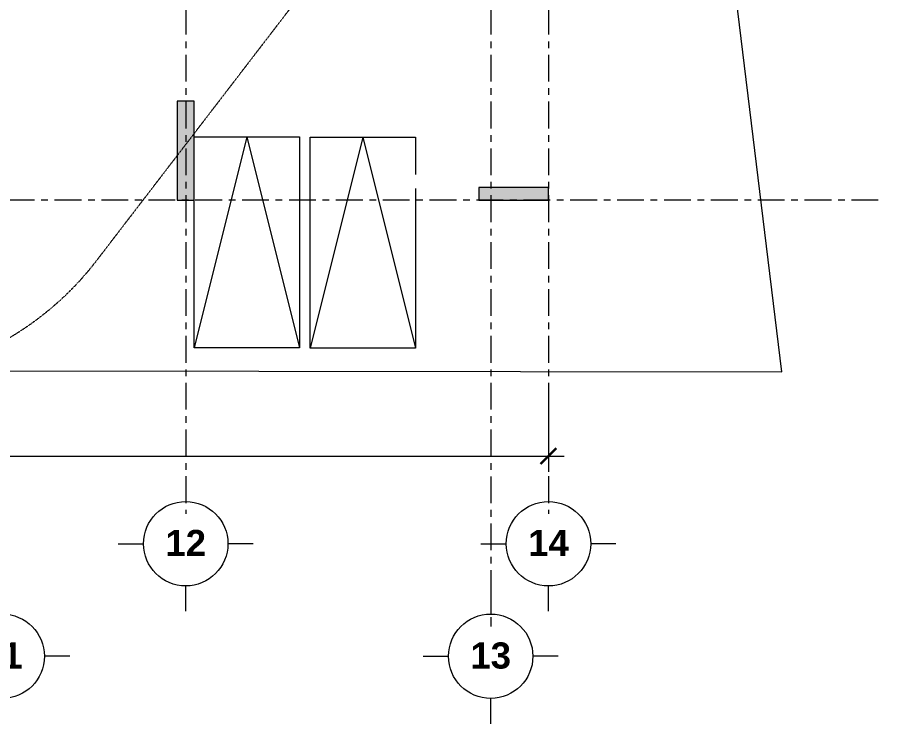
# Model space of a CAD drawing. Header units: millimetres. Extents: x -55734 to 162275, y -23881 to 125548.
# Drawn here: x 28407 to 48900, y -12412 to 4338 of the extents above; entities that cross this region are included whole.
import ezdxf
from ezdxf.xclip import XClip

# ---------------------------------------------------------------- set-up
doc = ezdxf.new("R2010")
doc.units = ezdxf.units.MM
doc.header["$XCLIPFRAME"] = 0
for name, pattern in [('gf$0$Dash', [6, 3, -3]), ('gf$0$Kume - Hidden Line', [2.2, 1.5, -0.7]), ('Grid Line', [22.224999999999994, 12.7, -3.174999999999999, 3.174999999999999, -3.174999999999999]), ('HIDDEN2', [4.7624999999999975, 3.174999999999999, -1.587499999999999]), ('PHANTOM', [63.50000000000001, 31.75, -6.35, 6.35, -6.35, 6.35, -6.35])]:
    doc.linetypes.add(name, pattern=pattern)
doc.layers.add('CGXD', color=5, linetype='HIDDEN2')
doc.layers.add('RD-AB', color=4, linetype='PHANTOM')
for name, color, linetype, lineweight in [('DIM', 1, 'Continuous', 5), ('gf$0$A-_DETA----_E', 8, 'Continuous', 9), ('gf$0$C-_CPRK----_E', 214, 'gf$0$Kume - Hidden Line', 9), ('KH', 6, 'Continuous', 5), ('NET CAT', 3, 'Continuous', 5), ('NET THAY 2', 55, 'Continuous', 5), ('NET-THAY', 2, 'Continuous', 9), ('TRUC', 225, 'Continuous', 5)]:
    doc.layers.add(name, color=color, linetype=linetype, lineweight=lineweight)
doc.styles.add('Arial_B', font='arialbd.ttf', dxfattribs={"height": 619.0476190476184})
doc.styles.add('TA1', font='arial.ttf')
doc.dimstyles.new('D_300_KTx3.0', dxfattribs={"dimtxt": 600, "dimasz": 375, "dimexe": 375, "dimexo": 375, "dimgap": 160, "dimtad": 1, "dimdec": 0, "dimzin": 9, "dimtxsty": 'TA1', "dimblk": 'ARCHTICK', "dimcen": 1, "dimdle": 375, "dimclrd": 256, "dimclre": 256, "dimclrt": 7, "dimadec": 0, "dimazin": 0, "dimtfac": 1, "dimtdec": 0, "dimtix": 1, "dimtmove": 1, "dimatfit": 3, "dimldrblk": 'ARCHTICK', "dimfxl": 1, "dimtolj": 1, "dimtzin": 0, "dimlwd": -1, "dimlwe": -1, "dimarcsym": 0})

# ---------------------------------------------------------------- blocks, each defined once
blk = doc.blocks.new('ALC1807-ASCENT PLAZA-KET CAU 1_rvt-1-MẶT BẰNG TẦNG 1')
at = {"layer": 'NET CAT'}
for points in [[(32600.5242504668, -0.06348203616553293), (32600.52425046682, 2349.936517963837), (32200.52425046682, 2349.936517963837), (32200.52425046681, -0.06348203616553293)], [(41000.52425046758, -0.06348203620018467), (41000.52425046758, 299.9365179638009), (39350.52425046758, 299.9365179638009), (39350.52425046758, -0.06348203620018467)]]:
    blk.add_hatch(color=7, dxfattribs=at).paths.add_polyline_path(points, flags=0)
at = {"layer": 'NET CAT', "color": 90, "lineweight": 13}
for p, q in [((32200.52425046678, 2349.936517963833), (32200.52425046677, -0.06348203616715722)), ((32600.52425046678, 2349.936517963831), (32200.52425046678, 2349.936517963833)), ((32600.52425046677, -0.06348203616864616), (32600.52425046678, 2349.936517963831)), ((41000.52425046753, 299.9365179638044), (39350.52425046753, 299.9365179638073)), ((39350.52425046753, 299.9365179638073), (39350.52425046753, -0.06348203619273995)), ((41000.52425046753, -0.06348203619566055), (41000.52425046753, 299.9365179638044)), ((32200.52425046677, -0.06348203616729257), (32600.52425046677, -0.06348203616864616)), ((39350.52425046753, -0.06348203619272956), (41000.52425046753, -0.06348203619566055))]:
    blk.add_line(p, q, dxfattribs=at)
blk = doc.blocks.new('gf$0$Car Parking_Parking - Car Lot-1154224-IDEA-1st Storey')
at = {"layer": 'gf$0$A-_DETA----_E'}
for p, q in [((1250.000000238401, -500.0000000000001), (2.383829112773128e-07, -5500.000000000002)), ((2.383828097585195e-07, -5500.000000000002), (2.383828097585195e-07, -500.0000000000001)), ((2.383828097585195e-07, -500.0000000000001), (2500.000000238381, -500.0000000000001)), ((1250.000000238401, -500.0000000000001), (2500.000000238381, -5500.000000000002)), ((2500.000000238381, -500.0000000000001), (2500.000000238381, -5500.000000000002)), ((2500.000000238381, -5500.000000000002), (2.383829112773128e-07, -5500.000000000002))]:
    blk.add_line(p, q, dxfattribs=at)
blk = doc.blocks.new('gf$0$Car Parking_Parking - Car Lot-V1-IDEA-1st Storey')
at = {"layer": 'gf$0$A-_DETA----_E'}
for p, q in [((1250.000000238401, -500.0000000000001), (2.383829112773128e-07, -5500.000000000002)), ((2.383828097585195e-07, -5500.000000000002), (2.383828097585195e-07, -500.0000000000001)), ((2.383828097585195e-07, -500.0000000000001), (2500.000000238381, -500.0000000000001)), ((1250.000000238401, -500.0000000000001), (2500.000000238381, -5500.000000000002)), ((2500.000000238381, -500.0000000000001), (2500.000000238381, -1384.249026354181)), ((2500.000000238381, -1714.249026354184), (2500.000000238381, -5500.000000000002)), ((2500.000000238381, -5500.000000000002), (2.383829112773128e-07, -5500.000000000002))]:
    blk.add_line(p, q, dxfattribs=at)
blk = doc.blocks.new('A$C56D52FB6')
at = {"layer": 'gf$0$A-_DETA----_E'}
for p, q in [((-49438.97152645472, -25477.87044377021), (-50940.13959060277, -13119.87443521016)), ((-100655.9369334307, -25402.25970969951), (-49438.97152645472, -25477.87044377022))]:
    blk.add_line(p, q, dxfattribs=at)
at = {"layer": 'gf$0$A-_DETA----_E', "color": 190, "linetype": 'gf$0$Dash'}
blk.add_line((-65656.40992343557, -22806.8486980636, -1.225264394974504e-06), (-59784.26764272042, -15159.02624808886, -4.360917785901266e-05), dxfattribs=at)
blk.add_arc((-71441.15482648078, -18406.47096532895, 0.0009420501408679682), 7268.190819182895, 269.9366868815929, 322.7501231472265, dxfattribs=at)
at = {"layer": 'gf$0$C-_CPRK----_E', "linetype": 'Continuous'}
for name, p in [('gf$0$Car Parking_Parking - Car Lot-1154224-IDEA-1st Storey', (-63371.18812412315, -19408.27541251585)), ('gf$0$Car Parking_Parking - Car Lot-V1-IDEA-1st Storey', (-60621.17770245241, -19414.21819484862))]:
    blk.add_blockref(name, p, dxfattribs=at)
blk = doc.blocks.new('_ARCHTICK')
at = {"color": 0, "linetype": 'ByBlock', "const_width": 0.15}
blk.add_lwpolyline([(-0.5, -0.5), (0.5, 0.5)], dxfattribs=at)
blk = doc.blocks.new('*D114')
at = {"layer": 'Defpoints', "color": 0, "transparency": 16777216}
for p in [(-8499.47574953254, -3994.166481148954, -2.393433463568996e-06), (41000.52425046753, -4125.69522555347), (41000.52425046753, -6064.725118562926)]:
    blk.add_point(p, dxfattribs=at)
at = {"layer": 'DIM', "transparency": 16777216}
for p, q in [((-8499.47574953254, -4369.166481148954), (-8499.47574953254, -6439.725118562926)), ((41000.52425046753, -4500.69522555347), (41000.52425046753, -6439.725118562926)), ((-8874.47574953254, -6064.725118562926), (41375.52425046753, -6064.725118562926))]:
    blk.add_line(p, q, dxfattribs=at)
at = {"layer": 'DIM', "transparency": 16777216, "xscale": 375, "yscale": 375, "zscale": 375, "rotation": 180}
blk.add_blockref('_ARCHTICK', (-8499.47574953254, -6064.725118562926), dxfattribs=at)
at = {"layer": 'DIM', "transparency": 16777216, "xscale": 375, "yscale": 375, "zscale": 375}
blk.add_blockref('_ARCHTICK', (41000.52425046753, -6064.725118562926), dxfattribs=at)
at = {"layer": 'DIM', "color": 7, "transparency": 16777216, "insert": (16250.5242504675, -5598.38132592991), "char_height": 600, "attachment_point": 5, "style": 'TA1'}
blk.add_mtext('\\A1;49500', dxfattribs=at)
blk = doc.blocks.new('Grid - FamilyAL-KH TRUC-785342-MẶT BẰNG TẦNG 1')
at = {"layer": 'KH'}
for p, q in [((3.874160085685026e-14, 7), (-4.193598593382747e-14, 4)), ((-8.000000000000002, -0.9999999999998468), (-5.000000000000001, -0.9999999999999839)), ((7.999999999999999, -1.000000000000018), (4.999999999999999, -0.9999999999999839)), ((-1.451272977187503e-14, -9), (-9.666096048577266e-15, -6))]:
    blk.add_line(p, q, dxfattribs=at)
blk.add_circle((-1.586231146433193e-15, -1), 5.000000000000005, dxfattribs=at)
blk = doc.blocks.new('A$C1F0A2BF7')
at = {"layer": 'CGXD', "ltscale": 200, "const_width": 200, "elevation": -3.977424561112374e-06}
blk.add_lwpolyline([(46260.64076272251, 55777.33416845412), (47488.05836623183, 54954.85722393759), (54942.36401917609, 54921.50210105926), (54956.32330551299, 47953.75264886279), (54990.54441281406, 43945.32131885826), (54923.32705920688, 39987.46742189467), (55072.64778846814, 34370.97662822811), (55051.04506889112, 33492.4966575486), (97748.0272713457, 33429.46382962384), (96763.22517035992, 41536.604347231), (96759.19224258763, 45314.89457109709)], dxfattribs=at)
at = {"layer": 'RD-AB', "ltscale": 30, "const_width": 300, "elevation": -2.891235942494149e-06}
blk.add_lwpolyline([(44789.47158175823, 50966.74026564519), (50950.52993166959, 50939.17192219326), (50956.55350230832, 47932.51874396823), (50990.45043626509, 43962.0588711968), (50922.62013264489, 39968.11359493027), (51071.53643363266, 34366.83480925302), (50997.72668859031, 31365.34316387336), (51047.36545536353, 29498.25023307322), (102264.3308623395, 29422.6394990027), (100763.162798191, 41780.63550756256), (136969.8773069985, 46270.89189777964), (170677.2897147461, 50201.11094583539)], dxfattribs=at)

msp = doc.modelspace()

# ---------------------------------------------------------------- linework, layer by layer
at = {"layer": 'TRUC', "linetype": 'Grid Line', "ltscale": 50}
for p, q in [((32400.52425046684, 50122.62621658081), (32400.52425046678, -7437.947550931074)), ((39630.52425046701, 50122.6262165808), (39630.52425046694, -10105.52243189255)), ((41000.5242504676, 50122.62621658079), (41000.52425046753, -7437.947550931092)), ((48819.12251325848, -0.06348203622092342), (-17790.3724292559, -0.06348203600316632))]:
    msp.add_line(p, q, dxfattribs=at)

# ---------------------------------------------------------------- block references
at = {"lineweight": 5}
msp.add_blockref('ALC1807-ASCENT PLAZA-KET CAU 1_rvt-1-MẶT BẰNG TẦNG 1', (0, 0), dxfattribs=at)
at = {"color": 250, "lineweight": 5, "xscale": 199.9999999999999, "yscale": 199.9999999999999, "zscale": 199.9999999999999, "rotation": 180}
for p in [(32400.52425046678, -8344.725118562905), (41000.52425046753, -8344.725118562923), (28050.52425046763, -11012.29999952436), (39630.52425046694, -11012.29999952438)]:
    msp.add_blockref('Grid - FamilyAL-KH TRUC-785342-MẶT BẰNG TẦNG 1', p, dxfattribs=at)
at = {"layer": 'NET THAY 2'}
ref = msp.add_blockref('A$C1F0A2BF7', (-55733.7975177078, -33492.41671422218, 4.978024789251535e-07), dxfattribs=at)
XClip(ref).set_block_clipping_path([(-27462.618629115583, 51738.674998801594), (137958.51740970556, 152520.38063209807)])
at = {"layer": 'NET-THAY'}
msp.add_blockref('A$C56D52FB6', (95969.65169468791, 21408.20164954532), dxfattribs=at)

# ---------------------------------------------------------------- texts
at = {"layer": 'KH', "char_height": 619.0476190476184, "width": 1116.488000803292, "attachment_point": 2, "line_spacing_factor": 0.9417779076525877, "style": 'Arial_B'}
for s, insert in [('12', (32400.76838950069, -7816.879527497154)), ('14', (41000.76838950145, -7816.879527497171)), ('11', (28050.76838950154, -10484.45440845861)), ('13', (39630.76838950086, -10484.45440845863))]:
    msp.add_mtext(s, dxfattribs=dict(at, insert=insert))

# ---------------------------------------------------------------- dimensions: what is measured, and where the dimension line sits
at = {"layer": 'DIM'}
dim = msp.add_linear_dim(base=(41000.52425046753, -6064.725118562926), p1=(-8499.47574953254, -3994.166481148954, -2.393433463568996e-06), p2=(41000.52425046753, -4125.69522555347), dimstyle='D_300_KTx3.0', dxfattribs=at)
dim.commit()
dim.dimension.update_dxf_attribs({"geometry": '*D114', "text_midpoint": (16250.5242504675, -5598.38132592991)})

doc.saveas('drawing.dxf')
